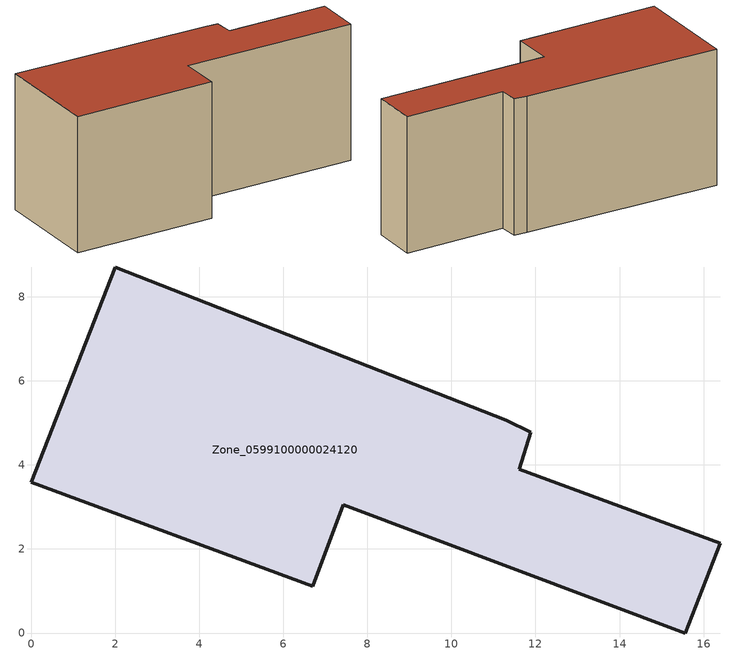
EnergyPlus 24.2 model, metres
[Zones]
Zone_0599100000024120
 floor ground (C_G): 15.56,0 7.43,3.05 6.7,1.12 0,3.59 2,8.71 11.3,5.06 11.89,4.78 11.62,3.9 16.4,2.13 z0
 wall outside (C_F): 11.3,5.06 2,8.71 0,3.59 6.7,1.12 7.43,3.05 15.56,0 16.4,2.13 11.62,3.9 11.89,4.78 11.3,5.06 z0:6.76
 roof outside (C_R): 7.43,3.05 15.56,0 16.4,2.13 11.62,3.9 11.89,4.78 11.3,5.06 2,8.71 0,3.59 6.7,1.12 z6.76
[BUILDING]
Pand.0599100000024120: North Axis=0; Terrain=City; Loads Convergence Tolerance Value=0.04; Temperature Convergence Tolerance Value=0.4; Solar Distribution=FullExterior; Maximum Number of Warmup Days=25; Minimum Number of Warmup Days=1
[Site:Location]
Rotterdam.The.Hague.AP_ZH_NLD Design_Conditions: Latitude=51.96; Longitude=4.45; Time Zone=1; Elevation=-4.5
[SITE:GROUNDTEMPERATURE:BUILDINGSURFACE]
18, 18, 18, 18, 18, 18, 18, 18, 18, 18, 18, 18
[MATERIAL] Thermal Absorptance=0.9; Solar Absorptance=0.7; Visible Absorptance=0.7
Name | Roughness | Thickness | Conductivity | Density | Specific Heat
G.TI.1946 | MediumSmooth | 0.15 | 1 | 540 | 1210
F.TI.1946 | Rough | 0.3 | 0.857143 | 1920 | 840
R.TI.1946 | MediumRough | 0.2 | 0.1 | 1500 | 1000
[CONSTRUCTION]
C_G: G.TI.1946
C_F: F.TI.1946
C_R: R.TI.1946
[ZONE]
Zone_0599100000024120: Type=1; Multiplier=1; Ceiling Height=Autocalculate; Volume=Autocalculate; Floor Area=autocalculate; Part of Total Floor Area=Yes
[ZONEINFILTRATION:DESIGNFLOWRATE]
Infil_Zone_0599100000024120: Zone or ZoneList or Space or SpaceList=Zone_0599100000024120; Schedule=AlwaysOn; Design Flow Rate Calculation Method=Flow/Area; Flow Rate per Floor Area=0.003; Constant Term Coefficient=1; Temperature Term Coefficient=0; Velocity Term Coefficient=0; Velocity Squared Term Coefficient=0
[HVACTEMPLATE:ZONE:IDEALLOADSAIRSYSTEM]
Zone_0599100000024120: Maximum Heating Supply Air Temperature=50; Minimum Cooling Supply Air Temperature=13; Maximum Heating Supply Air Humidity Ratio=0.0156; Minimum Cooling Supply Air Humidity Ratio=0.0077; Heating Limit=NoLimit; Cooling Limit=NoLimit; Dehumidification Control Type=ConstantSensibleHeatRatio; Cooling Sensible Heat Ratio=0.7; Dehumidification Setpoint=60; Humidification Control Type=None; Humidification Setpoint=30; Outdoor Air Method=None; Outdoor Air Flow Rate per Person=0.00944; Outdoor Air Flow Rate per Zone Floor Area=0; Outdoor Air Flow Rate per Zone=0; Demand Controlled Ventilation Type=None; Outdoor Air Economizer Type=NoEconomizer; Heat Recovery Type=None; Sensible Heat Recovery Effectiveness=0.7; Latent Heat Recovery Effectiveness=0.65
[ZONECONTROL:THERMOSTAT]
ThermostatControl_Zone_0599100000024120: Zone or ZoneList=Zone_0599100000024120; Control Type Schedule=DualSetpointControlType; Control 1=Thermostat_Zone_0599100000024120; Temperature Difference Between Cutout And Setpoint=0
[THERMOSTATSETPOINT:DUALSETPOINT]
Thermostat_Zone_0599100000024120: Heating Setpoint Temperature Schedule=HeatingSetpoint_Zone_0599100000024120; Cooling Setpoint Temperature Schedule=CoolingSetpoint_Zone_0599100000024120
[SCHEDULE:COMPACT]
HeatingSetpoint_Zone_0599100000024120: Through: 12/31, For: AllDays, Until: 24:00, 21
CoolingSetpoint_Zone_0599100000024120: Through: 12/31, For: AllDays, Until: 24:00, 24
DualSetpointControlType: Through: 12/31, For: AllDays, Until: 24:00, 4
AlwaysOn: Through: 12/31, For: AllDays, Until: 24:00, 1
